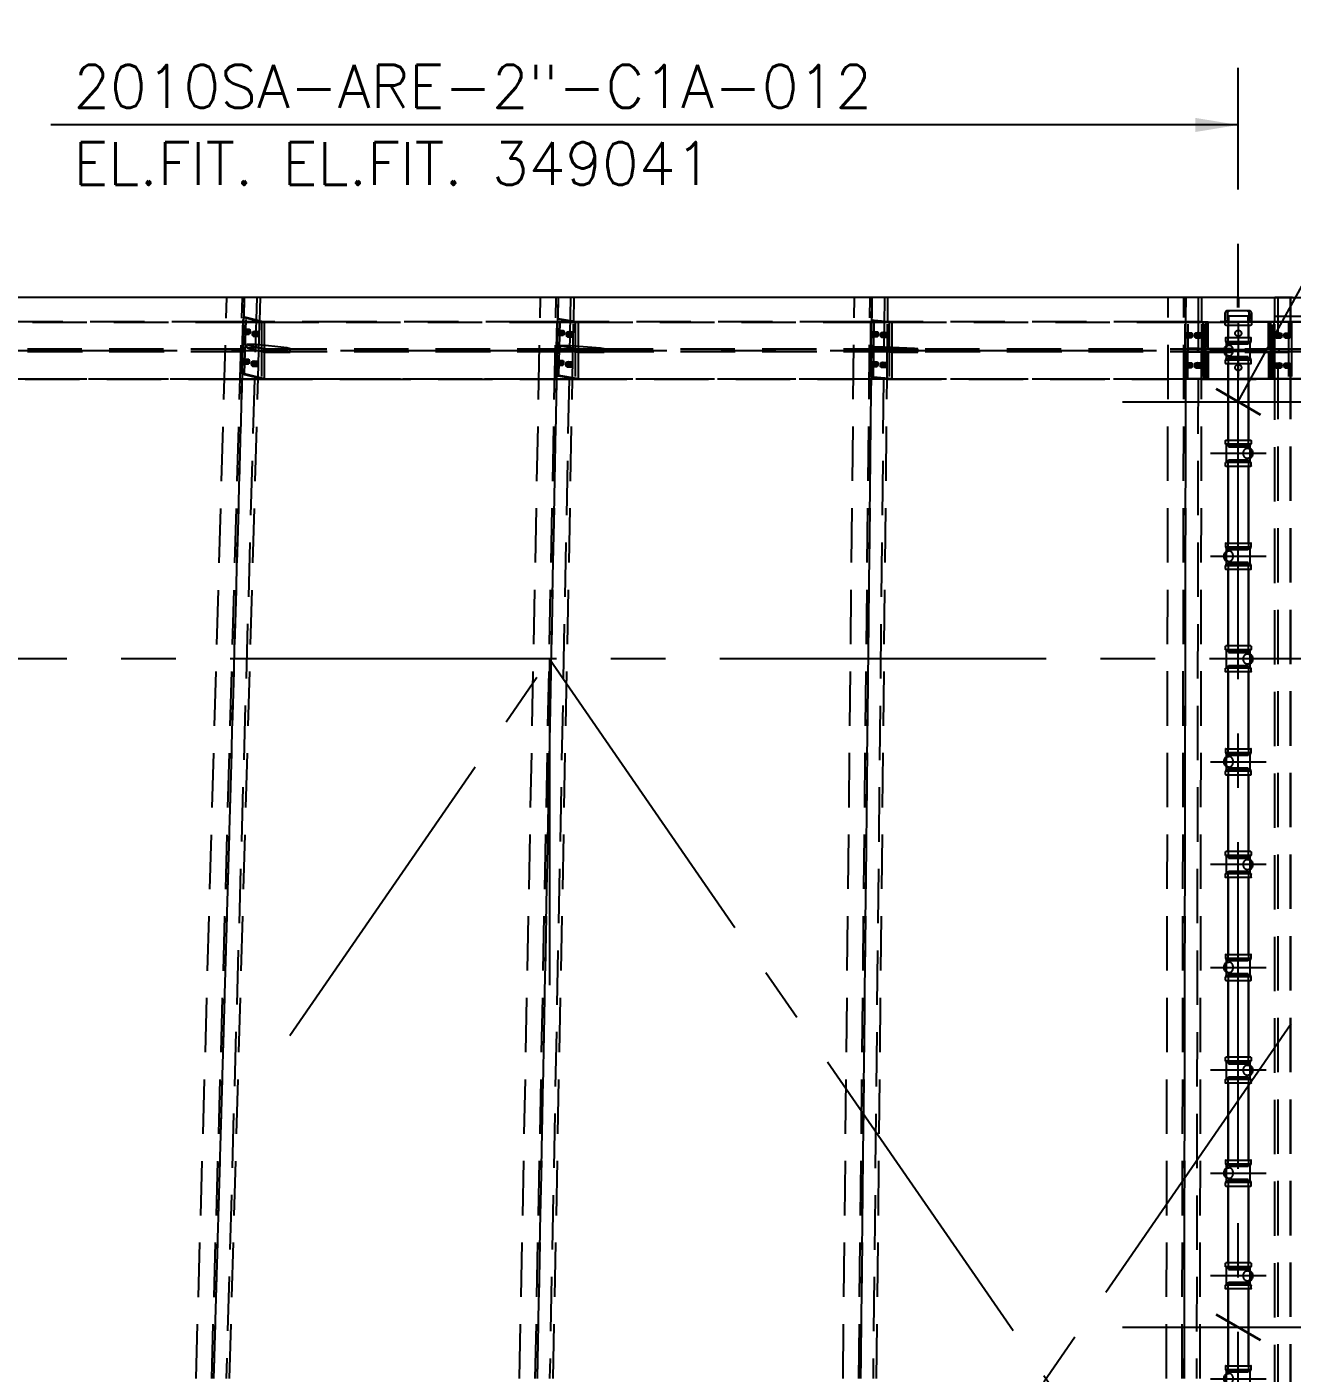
# Model space of a CAD drawing. Header units: millimetres. Extents: x 0 to 42050, y 0 to 29700.
# Drawn here: x 18944 to 22635, y 13073 to 17001 of the extents above; entities that cross this region are included whole.
import ezdxf

# ---------------------------------------------------------------- set-up
doc = ezdxf.new("R2010")
doc.units = ezdxf.units.MM
doc.header["$LTSCALE"] = 50
doc.linetypes.add('CENTER2', pattern=[28.575, 19.05, -3.175, 3.175, -3.175])
doc.linetypes.add('HIDDEN2', pattern=[4.7625, 3.175, -1.5875])
for name, color, linetype in [('ESTRUTURA EXISTENTE', 7, 'Continuous'), ('SDM', 7, 'Continuous'), ('SUP.CHAMADA', 2, 'Continuous'), ('TC1', 8, 'CENTER2'), ('TCONEXÃO', 3, 'Continuous'), ('TDM', 2, 'Continuous'), ('TR100', 3, 'Continuous')]:
    doc.layers.add(name, color=color, linetype=linetype)
doc.layers.add('HIDDEN', color=8, linetype='HIDDEN2', transparency=0.4)
doc.layers.add('SUP.IND', color=4, linetype='Continuous', lineweight=30)
doc.layers.add('TNO', color=5, linetype='Continuous', lineweight=30)
doc.styles.add('TR100', font='simplex.shx')
doc.dimstyles.new('SEG-S-1', dxfattribs={"dimscale": 50, "dimtxt": 2.5, "dimasz": 2.5, "dimexe": 1.5, "dimexo": 1.5, "dimgap": 1, "dimtad": 1, "dimdec": 0, "dimtxsty": 'TR100', "dimcen": 2.5, "dimclrd": 256, "dimclre": 256, "dimclrt": 3, "dimadec": 0, "dimazin": 0, "dimtfac": 1, "dimtdec": 0, "dimtmove": 0, "dimatfit": 3, "dimfxl": 0, "dimarcsym": 0})

# ---------------------------------------------------------------- blocks, each defined once
blk = doc.blocks.new('A$C0860f657')
at = {"layer": 'HIDDEN'}
for p, q in [((-5865.5, 594.7), (-5775.9, 3748.7)), ((-5819.7, 594.7), (-5730.1, 3748.7)), ((-5724.9, 3748.7), (-5814.5, 594.7)), ((-5813.3, 594.7), (-5723.7, 3748.7)), ((-5688.2, 3748.7), (-5777.8, 594.7)), ((-5730.1, 3748.7), (-5775.9, 3748.7)), ((-5677.8, 3748.7), (-5730.1, 3748.7)), ((-5679.8, 3680.9), (-5677.8, 3748.7)), ((-4921.5, 594.7), (-4860.3, 3748.7)), ((-4875.7, 594.7), (-4814.4, 3748.7)), ((-4809.3, 3748.7), (-4870.5, 594.7)), ((-4869.3, 594.7), (-4808.1, 3748.7)), ((-4814.4, 3748.7), (-4860.3, 3748.7)), ((-4772.6, 3748.7), (-4833.8, 594.7)), ((-4762.3, 3748.7), (-4814.4, 3748.7)), ((-4763.6, 3679.6), (-4762.3, 3748.7)), ((-3977.6, 594.7), (-3944.6, 3748.7)), ((-3898.8, 3748.7), (-3944.6, 3748.7)), ((-3931.7, 594.7), (-3898.8, 3748.7)), ((-3893.7, 3748.7), (-3926.7, 594.7)), ((-3925.5, 594.7), (-3892.5, 3748.7)), ((-3846.7, 3748.7), (-3898.8, 3748.7)), ((-3857, 3748.7), (-3890, 594.7)), ((-3847.4, 3678.4), (-3846.7, 3748.7)), ((-3033.8, 594.7), (-3028.9, 3748.7)), ((-2983.1, 3748.7), (-3028.9, 3748.7)), ((-2988, 594.7), (-2983.1, 3748.7)), ((-2931, 3748.7), (-2983.1, 3748.7)), ((-2978.1, 3748.7), (-2982.9, 594.7)), ((-2981.7, 594.7), (-2976.9, 3748.7)), ((-2941.3, 3748.7), (-2946.2, 594.7)), ((-2931.1, 3677.4), (-2931, 3748.7)), ((-2718, 3677.2), (-2718, 3748.7)), ((-2708.3, 3748.7), (-2718, 3748.7)), ((-2674.4, 3748.7), (-2708.3, 3748.7)), ((-2707.7, -2559.3), (-2707.7, 3748.7)), ((-2674.1, 3748.7), (-2674.4, 3748.7)), ((-2665.8, 3748.7), (-2674.1, 3748.7)), ((-2672.1, -2559.3), (-2672.1, 3748.7)), ((-2670.9, -2559.3), (-2670.9, 3748.7)), ((-5777.9, 3678.2), (-6582.9, 3678.2)), ((-6581.3, 3677.2), (-5778, 3677.2)), ((-5778, 3677.2), (-5665.7, 3677.2)), ((-5668.6, 3678.2), (-5777.9, 3678.2)), ((-5733, 3526.1), (-5728.3, 3690.5)), ((-5719.4, 3690.5), (-5728.3, 3690.5)), ((-5674.6, 3677.5), (-5728.3, 3690.5)), ((-5728.3, 3690.5), (-5728.3, 3690.5)), ((-5724.1, 3526.1), (-5719.4, 3690.5)), ((-5724.1, 3656.5), (-5719.3, 3656.5)), ((-5665.7, 3677.5), (-5719.4, 3690.5)), ((-5719.3, 3656.5), (-5710.4, 3656.5)), ((-5684.5, 3514.3), (-5679.8, 3680.9)), ((-5674.6, 3677.5), (-5674.6, 3511.9)), ((-5665.7, 3677.5), (-5674.6, 3677.5)), ((-5397.3, 3678.2), (-5668.6, 3678.2)), ((-5665.7, 3609.4), (-5665.7, 3677.5)), ((-5665.7, 3677.2), (-4861.7, 3677.2)), ((-4861.6, 3678.2), (-5397.3, 3678.2)), ((-4861.7, 3677.2), (-4750, 3677.2)), ((-4755.2, 3678.2), (-4861.6, 3678.2)), ((-4815.4, 3521.5), (-4812.2, 3686.2)), ((-4803.3, 3686.2), (-4812.2, 3686.2)), ((-4758.9, 3677.3), (-4812.2, 3686.2)), ((-4812.2, 3686.2), (-4812.2, 3686.2)), ((-4806.5, 3521.5), (-4803.3, 3686.2)), ((-4750, 3677.3), (-4803.3, 3686.2)), ((-4766.8, 3513.4), (-4763.6, 3679.6)), ((-4758.9, 3677.3), (-4758.9, 3512.1)), ((-4750, 3677.3), (-4758.9, 3677.3)), ((-3945.3, 3678.2), (-4755.2, 3678.2)), ((-4750, 3606.2), (-4750, 3677.3)), ((-4750, 3677.2), (-3945.4, 3677.2)), ((-3945.4, 3677.2), (-3834.4, 3677.2)), ((-3845.1, 3678.2), (-3945.3, 3678.2)), ((-3897.8, 3517), (-3896.1, 3682)), ((-3887.1, 3682), (-3896.1, 3682)), ((-3843.3, 3677.2), (-3896.1, 3682)), ((-3896.1, 3682), (-3896.1, 3682)), ((-3888.8, 3517), (-3887.1, 3682)), ((-3834.4, 3677.2), (-3887.1, 3682)), ((-3849.1, 3512.7), (-3847.4, 3678.4)), ((-3029.1, 3678.2), (-3845.1, 3678.2)), ((-3843.3, 3677.2), (-3843.3, 3512.2)), ((-3834.4, 3677.2), (-3843.3, 3677.2)), ((-3834.4, 3603.1), (-3834.4, 3677.2)), ((-3834.4, 3677.2), (-3029.1, 3677.2)), ((-2931.1, 3678.2), (-3029.1, 3678.2)), ((-3029.1, 3677.2), (-2918.7, 3677.2)), ((-2980.1, 3512.9), (-2979.8, 3677.9)), ((-2970.9, 3677.9), (-2979.8, 3677.9)), ((-2927.6, 3677.2), (-2979.8, 3677.9)), ((-2971.1, 3512.9), (-2970.9, 3677.9)), ((-2918.7, 3677.2), (-2970.9, 3677.9)), ((-2931.4, 3512.2), (-2931.1, 3677.4)), ((-2718, 3678.2), (-2931.1, 3678.2)), ((-2927.6, 3677.2), (-2927.6, 3512.2)), ((-2918.7, 3677.2), (-2927.6, 3677.2)), ((-2924.8, 3678.2), (-2912.1, 3678.2)), ((-2924.8, 3678.2), (-2924.8, 3678.2)), ((-2924.8, 3678.2), (-2924.8, 3677.2)), ((-2924.8, 3677.2), (-2914.6, 3677.2)), ((-2924.8, 3512.2), (-2924.8, 3677.2)), ((-2918.7, 3600), (-2918.7, 3677.2)), ((-2918.7, 3677.2), (-2824.3, 3677.2)), ((-2914.6, 3677.2), (-2914.6, 3607.6)), ((-2912.1, 3678.2), (-2912.1, 3678.2)), ((-2912.1, 3598.5), (-2912.1, 3678.2)), ((-2824.3, 3677.2), (-2824.3, 3512.2)), ((-2730, 3677.2), (-2824.3, 3677.2)), ((-2824.3, 3677.2), (-2824.3, 3512.2)), ((-2736.5, 3678.2), (-2723.8, 3678.2)), ((-2736.5, 3678.2), (-2736.5, 3678.2)), ((-2736.5, 3598.5), (-2736.5, 3678.2)), ((-2730, 3677.2), (-2734, 3677.2)), ((-2734, 3677.2), (-2734, 3607.6)), ((-2677.9, 3677.2), (-2730, 3677.2)), ((-2730, 3677.2), (-2730, 3599.4)), ((-2723.8, 3678.2), (-2723.8, 3678.2)), ((-2723.8, 3511.2), (-2723.8, 3678.2)), ((-2721.1, 3677.2), (-2721.1, 3512.2)), ((-2620, 3678.2), (-2718, 3678.2)), ((-2718, 3512.2), (-2718, 3677.2)), ((-2668.9, 3677.2), (-2677.9, 3677.2)), ((-2677.9, 3677.2), (-2677.9, 3512.2)), ((-2668.9, 3677.2), (-2668.9, 3512.2)), ((-2620, 3677.2), (-2668.9, 3677.2)), ((-5724.1, 3642.5), (-5719.3, 3642.5)), ((-5719.3, 3642.5), (-5710.4, 3642.5)), ((-5698.6, 3650.3), (-5693.8, 3650.3)), ((-5698.6, 3636.3), (-5693.8, 3636.3)), ((-5693.8, 3650.3), (-5684.9, 3650.3)), ((-5693.8, 3636.3), (-5684.9, 3636.3)), ((-4807.6, 3652.8), (-4802.9, 3652.8)), ((-4807.6, 3638.8), (-4802.9, 3638.8)), ((-4802.9, 3652.8), (-4793.9, 3652.8)), ((-4802.9, 3638.8), (-4793.9, 3638.8)), ((-4782, 3648.6), (-4777.3, 3648.6)), ((-4782, 3634.6), (-4777.3, 3634.6)), ((-4777.3, 3648.6), (-4768.3, 3648.6)), ((-4777.3, 3634.6), (-4768.3, 3634.6)), ((-3891.1, 3649.3), (-3886.3, 3649.3)), ((-3891.1, 3635.3), (-3886.3, 3635.3)), ((-3886.3, 3649.3), (-3877.4, 3649.3)), ((-3886.3, 3635.3), (-3877.4, 3635.3)), ((-3865.5, 3647), (-3860.7, 3647)), ((-3865.5, 3633), (-3860.7, 3633)), ((-3860.7, 3647), (-3851.8, 3647)), ((-3860.7, 3633), (-3851.8, 3633)), ((-2974.5, 3646), (-2960.8, 3646)), ((-2974.5, 3632), (-2960.8, 3632)), ((-2948.9, 3645.7), (-2935.2, 3645.7)), ((-2948.9, 3631.7), (-2935.2, 3631.7)), ((-2713.7, 3645.4), (-2700, 3645.4)), ((-2713.7, 3631.4), (-2700, 3631.4)), ((-2688, 3645.4), (-2674.3, 3645.4)), ((-2688, 3631.4), (-2674.3, 3631.4)), ((3088.5, 3597.8), (-8737.1, 3597.8)), ((-8737.1, 3591.6), (3088.5, 3591.6)), ((3088.5, 3590.9), (-8597.3, 3590.9)), ((3088.5, 3598.5), (-8582.3, 3598.5)), ((-5717.8, 3602.6), (-5717.6, 3612.1)), ((-5717.8, 3602.6), (-5666, 3590)), ((-5689.7, 3602.6), (-5717.8, 3602.6)), ((-5689.4, 3612.1), (-5717.6, 3612.1)), ((-5717.6, 3612.1), (-5665.7, 3599.5)), ((-5689.7, 3602.6), (-5689.4, 3612.1)), ((-5601, 3592.5), (-5689.7, 3602.6)), ((-5600.7, 3601.9), (-5689.4, 3612.1)), ((-5666, 3590), (-5665.7, 3599.5)), ((-5666, 3590), (-5590.8, 3590)), ((-5665.7, 3590), (-5665.7, 3609.4)), ((-5665.7, 3599.5), (-5590.5, 3599.5)), ((-5665.7, 3511.9), (-5665.7, 3590)), ((-5601, 3592.5), (-5600.7, 3601.9)), ((-5590.8, 3590), (-5601, 3592.5)), ((-5590.5, 3599.5), (-5600.7, 3601.9)), ((-5590.8, 3590), (-5590.5, 3599.1)), ((-5590.5, 3599.1), (-5590.5, 3599.5)), ((-5590.5, 3599.5), (-5590.5, 3599.5)), ((-4802.2, 3598.6), (-4802, 3608.1)), ((-4802.2, 3598.6), (-4750.2, 3590)), ((-4774, 3598.6), (-4802.2, 3598.6)), ((-4773.8, 3608.1), (-4802, 3608.1)), ((-4802, 3608.1), (-4750, 3599.5)), ((-4774, 3598.6), (-4773.8, 3608.1)), ((-4685.3, 3591.7), (-4774, 3598.6)), ((-4685.1, 3601.2), (-4773.8, 3608.1)), ((-4750.2, 3590), (-4750, 3599.5)), ((-4750.2, 3590), (-4675, 3590)), ((-4750, 3590), (-4750, 3606.2)), ((-4750, 3599.5), (-4674.8, 3599.5)), ((-4750, 3512.1), (-4750, 3590)), ((-4685.3, 3591.7), (-4685.1, 3601.2)), ((-4675, 3590), (-4685.3, 3591.7)), ((-4674.8, 3599.5), (-4685.1, 3601.2)), ((-4675, 3590), (-4674.8, 3599)), ((-4674.8, 3599), (-4674.8, 3599.5)), ((-4674.8, 3599.5), (-4674.8, 3599.5)), ((-3886.5, 3594.6), (-3886.4, 3604.1)), ((-3886.5, 3594.6), (-3834.5, 3590)), ((-3858.3, 3594.6), (-3886.5, 3594.6)), ((-3858.2, 3604.1), (-3886.4, 3604.1)), ((-3886.4, 3604.1), (-3834.4, 3599.4)), ((-3858.3, 3594.6), (-3858.2, 3604.1)), ((-3769.5, 3590.9), (-3858.3, 3594.6)), ((-3769.4, 3600.4), (-3858.2, 3604.1)), ((-3834.5, 3590), (-3834.4, 3599.4)), ((-3834.5, 3590), (-3759.3, 3590)), ((-3834.4, 3590), (-3834.4, 3603.1)), ((-3834.4, 3599.4), (-3759.2, 3599.4)), ((-3834.4, 3512.2), (-3834.4, 3590)), ((-3769.5, 3590.9), (-3769.4, 3600.4)), ((-3759.3, 3590), (-3769.5, 3590.9)), ((-3759.2, 3599.4), (-3769.4, 3600.4)), ((-3759.3, 3590), (-3759.2, 3598.6)), ((-3759.2, 3598.6), (-3759.2, 3599.4)), ((-3759.2, 3599.4), (-3759.2, 3599.4)), ((-2970.8, 3595.4), (-2970.8, 3600.1)), ((-2942.6, 3600.1), (-2970.8, 3600.1)), ((-2970.8, 3600.1), (-2918.7, 3599.4)), ((-2970.8, 3590.6), (-2970.8, 3595.4)), ((-2942.6, 3590.6), (-2970.8, 3590.6)), ((-2970.8, 3590.6), (-2918.7, 3589.9)), ((-2970.8, 3590.6), (-2970.8, 3590.6)), ((-2942.6, 3590.6), (-2942.6, 3600.1)), ((-2853.8, 3599.6), (-2942.6, 3600.1)), ((-2853.8, 3590.1), (-2942.6, 3590.6)), ((-2912.1, 3608.5), (-2924.8, 3608.5)), ((-2912.1, 3580.9), (-2924.8, 3580.9)), ((-2918.7, 3589.9), (-2918.7, 3600)), ((-2918.7, 3589.9), (-2918.7, 3599.4)), ((-2918.7, 3599.4), (-2843.5, 3599.4)), ((-2918.7, 3512.2), (-2918.7, 3589.9)), ((-2918.7, 3589.9), (-2843.5, 3589.9)), ((-2918.7, 3589.9), (-2918.7, 3589.9)), ((-2914.6, 3581.8), (-2914.6, 3512.2)), ((-2912.1, 3590.9), (-2912.1, 3511.2)), ((-2904.8, 3597.8), (-2743.8, 3597.8)), ((-2743.8, 3591.6), (-2904.8, 3591.6)), ((-2853.8, 3590.1), (-2853.8, 3599.6)), ((-2843.5, 3599.4), (-2853.8, 3599.6)), ((-2843.5, 3589.9), (-2853.8, 3590.1)), ((-2843.5, 3593.4), (-2843.5, 3599.4)), ((-2843.5, 3599.4), (-2843.5, 3599.4)), ((-2843.5, 3589.9), (-2843.5, 3593.4)), ((-2824.3, 3597.8), (-2824.3, 3591.6)), ((-2805.2, 3599.4), (-2794.9, 3599.4)), ((-2805.2, 3599.4), (-2805.2, 3589.9)), ((-2805.2, 3589.9), (-2794.9, 3589.9)), ((-2794.9, 3599.4), (-2706.1, 3599.4)), ((-2794.9, 3599.4), (-2794.9, 3589.9)), ((-2794.9, 3589.9), (-2706.1, 3589.9)), ((-2736.5, 3608.5), (-2723.8, 3608.5)), ((-2736.5, 3590.9), (-2736.5, 3511.2)), ((-2736.5, 3580.9), (-2723.8, 3580.9)), ((-2734, 3581.8), (-2734, 3512.2)), ((-2730, 3599.4), (-2730, 3589.9)), ((-2730, 3589.9), (-2730, 3512.2)), ((-2706.1, 3599.4), (-2677.9, 3599.4)), ((-2706.1, 3599.4), (-2706.1, 3589.9)), ((-2706.1, 3589.9), (-2677.9, 3589.9)), ((-2677.9, 3599.4), (-2677.9, 3589.9)), ((-5726.6, 3569.3), (-5721.8, 3569.3)), ((-5726.6, 3555.3), (-5721.8, 3555.3)), ((-5721.8, 3569.3), (-5712.9, 3569.3)), ((-5721.8, 3555.3), (-5712.9, 3555.3)), ((-5701, 3563.1), (-5696.3, 3563.1)), ((-5701, 3549.1), (-5696.3, 3549.1)), ((-5696.3, 3563.1), (-5687.3, 3563.1)), ((-5696.3, 3549.1), (-5687.3, 3549.1)), ((-4809.3, 3565.5), (-4804.6, 3565.5)), ((-4809.3, 3551.5), (-4804.6, 3551.5)), ((-4804.6, 3565.5), (-4795.6, 3565.5)), ((-4804.6, 3551.5), (-4795.6, 3551.5)), ((-4783.7, 3561.2), (-4779, 3561.2)), ((-4783.7, 3547.2), (-4779, 3547.2)), ((-4779, 3561.2), (-4770, 3561.2)), ((-4779, 3547.2), (-4770, 3547.2)), ((-3892, 3561.9), (-3887.2, 3561.9)), ((-3892, 3547.9), (-3887.2, 3547.9)), ((-3887.2, 3561.9), (-3878.3, 3561.9)), ((-3887.2, 3547.9), (-3878.3, 3547.9)), ((-3866.4, 3559.6), (-3861.6, 3559.6)), ((-3866.4, 3545.6), (-3861.6, 3545.6)), ((-3861.6, 3559.6), (-3852.7, 3559.6)), ((-3861.6, 3545.6), (-3852.7, 3545.6)), ((-2974.6, 3558.5), (-2960.9, 3558.5)), ((-2974.6, 3544.5), (-2960.9, 3544.5)), ((-2949, 3558.2), (-2935.3, 3558.2)), ((-2949, 3544.2), (-2935.3, 3544.2)), ((-2713.7, 3557.9), (-2700, 3557.9)), ((-2713.7, 3543.9), (-2700, 3543.9)), ((-2688, 3557.9), (-2674.3, 3557.9)), ((-2688, 3543.9), (-2674.3, 3543.9)), ((-5782.7, 3511.2), (-6602.3, 3511.2)), ((-6602.3, 3511.2), (-5782.7, 3511.2)), ((-6581.3, 3512.2), (-5782.6, 3512.2)), ((-6581.3, 3512.2), (-5782.6, 3512.2)), ((-5782.7, 3511.2), (-5684.6, 3511.2)), ((-5782.6, 3512.2), (-5684.6, 3512.2)), ((-5767.5, 594.7), (-5684.5, 3514.3)), ((-5733, 3526.1), (-5724.1, 3526.1)), ((-5733, 3526.1), (-5733, 3526.1)), ((-5733, 3526.1), (-5684.5, 3514.3)), ((-5665.7, 3511.9), (-5724.1, 3526.1)), ((-5684.6, 3512.2), (-5675.8, 3512.2)), ((-5684.6, 3512.2), (-5675.8, 3512.2)), ((-5397.3, 3511.2), (-5684.6, 3511.2)), ((-5684.6, 3511.2), (-5397.3, 3511.2)), ((-5684.5, 3514.3), (-5674.6, 3511.9)), ((-5675.8, 3512.2), (-5665.7, 3512.2)), ((-5674.6, 3511.9), (-5665.7, 3511.9)), ((-5665.7, 3512.2), (-4864.9, 3512.2)), ((-5665.7, 3512.2), (-4864.9, 3512.2)), ((-4864.9, 3511.2), (-5397.3, 3511.2)), ((-5397.3, 3511.2), (-4864.9, 3511.2)), ((-4864.9, 3512.2), (-4766.9, 3512.2)), ((-4864.9, 3511.2), (-4766.9, 3511.2)), ((-4823.5, 594.7), (-4766.8, 3513.4)), ((-4815.4, 3521.5), (-4806.5, 3521.5)), ((-4815.4, 3521.5), (-4815.4, 3521.5)), ((-4815.4, 3521.5), (-4766.8, 3513.4)), ((-4750, 3512.1), (-4806.5, 3521.5)), ((-4766.9, 3512.2), (-4759.7, 3512.2)), ((-4766.9, 3512.2), (-4759.7, 3512.2)), ((-3947.1, 3511.2), (-4766.9, 3511.2)), ((-4766.9, 3511.2), (-3947.1, 3511.2)), ((-4766.8, 3513.4), (-4758.9, 3512.1)), ((-4759.7, 3512.2), (-4750, 3512.2)), ((-4758.9, 3512.1), (-4750, 3512.1)), ((-4750, 3512.2), (-3947.1, 3512.2)), ((-4750, 3512.2), (-3947.1, 3512.2)), ((-3947.1, 3512.2), (-3849.1, 3512.2)), ((-3849.2, 3511.2), (-3947.1, 3511.2)), ((-3897.8, 3517), (-3888.8, 3517)), ((-3897.8, 3517), (-3897.8, 3517)), ((-3897.8, 3517), (-3849.1, 3512.7)), ((-3834.4, 3512.2), (-3888.8, 3517)), ((-3879.6, 594.7), (-3849.1, 3512.7)), ((-3029.3, 3511.2), (-3849.2, 3511.2)), ((-3849.2, 3511.2), (-3029.3, 3511.2)), ((-3849.1, 3512.7), (-3843.3, 3512.2)), ((-3849.1, 3512.2), (-3843.7, 3512.2)), ((-3849.1, 3512.2), (-3843.7, 3512.2)), ((-3843.7, 3512.2), (-3834.4, 3512.2)), ((-3843.3, 3512.2), (-3834.4, 3512.2)), ((-3834.4, 3512.2), (-3029.3, 3512.2)), ((-3834.4, 3512.2), (-3029.3, 3512.2)), ((-3029.3, 3512.2), (-2931.4, 3512.2)), ((-2931.4, 3511.2), (-3029.3, 3511.2)), ((-2980.1, 3512.9), (-2971.1, 3512.9)), ((-2980.1, 3512.9), (-2927.6, 3512.2)), ((-2918.7, 3512.2), (-2971.1, 3512.9)), ((-2935.9, 594.7), (-2931.4, 3512.2)), ((-2931.4, 3512.2), (-2927.7, 3512.2)), ((-2931.4, 3512.2), (-2927.7, 3512.2)), ((-2718, 3511.2), (-2931.4, 3511.2)), ((-2931.4, 3511.2), (-2718, 3511.2)), ((-2927.7, 3512.2), (-2918.7, 3512.2)), ((-2927.6, 3512.2), (-2918.7, 3512.2)), ((-2924.8, 3511.2), (-2924.8, 3512.2)), ((-2918.7, 3512.2), (-2924.8, 3512.2)), ((-2914.6, 3512.2), (-2918.7, 3512.2)), ((-2918.7, 3512.2), (-2824.3, 3512.2)), ((-2918.7, 3512.2), (-2824.3, 3512.2)), ((-2824.3, 3512.2), (-2824.3, 3512.2)), ((-2730, 3512.2), (-2824.3, 3512.2)), ((-2718, 3512.2), (-2824.3, 3512.2)), ((-2824.3, 3512.2), (-2824.3, 3512.2)), ((-2734, 3512.2), (-2730, 3512.2)), ((-2730, 3512.2), (-2677.9, 3512.2)), ((-2718, -2322.8), (-2718, 3512.2)), ((-2620, 3512.2), (-2718, 3512.2)), ((-2620, 3511.2), (-2718, 3511.2)), ((-2677.9, 3512.2), (-2668.9, 3512.2))]:
    blk.add_line(p, q, dxfattribs=at)
for centre in [(-2824.3, 3644.7), (-2824.3, 3544.7)]:
    blk.add_circle(centre, 9, dxfattribs=at)
for centre, start, end in [((-2904.8, 3607.6), 180, 270), ((-2904.8, 3581.8), 90, 180), ((-2743.8, 3607.6), 270, 0), ((-2743.8, 3581.8), 360, 90)]:
    blk.add_arc(centre, 9.8, start, end, dxfattribs=at)
for centre, major_axis, ratio, start_param, end_param in [((-5724.1, 3649.5), (0, 7), 0.341702, -4.712389, 1.570796), ((-5710.4, 3649.5), (0, -7), 0.341701, -3.22455, 3.058635), ((-4793.9, 3645.8), (0, -7), 0.341702, -3.198336, 3.084849), ((-5698.6, 3643.3), (0, 7), 0.341702, -4.712389, 1.570796), ((-5684.9, 3643.3), (0, -7), 0.341701, -3.22455, 3.058635), ((-4807.6, 3645.8), (0, 7), 0.341702, -4.712389, 1.570796), ((-4782, 3641.6), (0, 7), 0.341702, -4.712389, 1.570796), ((-4768.3, 3641.6), (0, -7), 0.341702, -3.198336, 3.084849), ((-3891.1, 3642.3), (0, 7), 0.341702, -4.712389, 1.570796), ((-3877.4, 3642.3), (0, -7), 0.341702, -3.172175, 3.11101), ((-3865.5, 3640), (0, 7), 0.341702, -4.712389, 1.570796), ((-3851.8, 3640), (0, -7), 0.341702, -3.172175, 3.11101), ((-2974.5, 3639), (0, 7), 0.341702, -4.712389, 1.570796), ((-2960.8, 3639), (0, -7), 0.341702, -3.146102624097105, 3.137082683082482), ((-2948.9, 3638.7), (0, 7), 0.341702, -4.712389, 1.570796), ((-2935.2, 3638.7), (0, -7), 0.341702, -3.146102624097105, 3.137082683082482), ((-2713.7, 3638.4), (0, 7), 0.34202, -3.141592653589791, 3.141592653589795), ((-2700, 3638.4), (0, 7), 0.34202, -4.712389, 1.570796), ((-2688, 3638.4), (0, 7), 0.34202, -3.141592653589791, 3.141592653589795), ((-2674.3, 3638.4), (0, 7), 0.34202, -4.712389, 1.570796), ((-5726.6, 3562.3), (0, 7), 0.341702, -4.712389, 1.570796), ((-5712.9, 3562.3), (0, -7), 0.341701, -3.22455, 3.058635), ((-5701, 3556.1), (0, 7), 0.341702, -4.712389, 1.570796), ((-5687.3, 3556.1), (0, -7), 0.341701, -3.22455, 3.058635), ((-4809.3, 3558.5), (0, 7), 0.341702, -4.712389, 1.570796), ((-4795.6, 3558.5), (0, -7), 0.341702, -3.198336, 3.084849), ((-4783.7, 3554.2), (0, 7), 0.341702, -4.712389, 1.570796), ((-4770, 3554.2), (0, -7), 0.341702, -3.198336, 3.084849), ((-3892, 3554.9), (0, 7), 0.341702, -4.712389, 1.570796), ((-3878.3, 3554.9), (0, -7), 0.341702, -3.172175, 3.11101), ((-3866.4, 3552.6), (0, 7), 0.341702, -4.712389, 1.570796), ((-3852.7, 3552.6), (0, -7), 0.341702, -3.172175, 3.11101), ((-2974.6, 3551.5), (0, 7), 0.341702, -4.712389, 1.570796), ((-2960.9, 3551.5), (0, -7), 0.341702, -3.146102624097105, 3.137082683082482), ((-2949, 3551.2), (0, 7), 0.341702, -4.712389, 1.570796), ((-2935.3, 3551.2), (0, -7), 0.341702, -3.146102624097105, 3.137082683082482), ((-2713.7, 3550.9), (0, 7), 0.34202, -3.141592653589791, 3.141592653589795), ((-2700, 3550.9), (0, 7), 0.34202, -4.712389, 1.570796), ((-2688, 3550.9), (0, 7), 0.34202, -3.141592653589791, 3.141592653589795), ((-2674.3, 3550.9), (0, 7), 0.34202, -4.712389, 1.570796)]:
    blk.add_ellipse(centre, major_axis=major_axis, ratio=ratio, start_param=start_param, end_param=end_param, dxfattribs=at)
at = {"layer": 'HIDDEN', "extrusion": (0, 0, -1)}
for centre, major_axis, ratio, start_param, end_param in [((-5719.3, 3649.5), (0, -7), 0.341701, -3.058635, 3.22455), ((-5719.3, 3649.5), (0, -7), 0.341702, -4.712389, 1.570796), ((-4802.9, 3645.8), (0, -7), 0.341702, -3.084849, 3.198336), ((-5693.8, 3643.3), (0, -7), 0.341701, -3.058635, 3.22455), ((-5693.8, 3643.3), (0, -7), 0.341702, -4.712389, 1.570796), ((-4802.9, 3645.8), (0, -7), 0.341702, -4.712389, 1.570796), ((-4777.3, 3641.6), (0, -7), 0.341702, -3.084849, 3.198336), ((-4777.3, 3641.6), (0, -7), 0.341702, -4.712389, 1.570796), ((-3886.3, 3642.3), (0, -7), 0.341702, -3.11101, 3.172175), ((-3886.3, 3642.3), (0, -7), 0.341702, -4.712389, 1.570796), ((-3860.7, 3640), (0, -7), 0.341702, -3.11101, 3.172175), ((-3860.7, 3640), (0, -7), 0.341702, -4.712389, 1.570796), ((-2969.7, 3639), (0, -7), 0.341702, -4.712389, 1.570796), ((-2969.7, 3639), (0, -7), 0.341702, -3.137082683082481, 3.146102624097106), ((-2944.1, 3638.7), (0, -7), 0.341702, -4.712389, 1.570796), ((-2944.1, 3638.7), (0, -7), 0.341702, -3.137082683082481, 3.146102624097106), ((-2704.7, 3638.4), (0, -7), 0.34202, -4.712389, 1.570796), ((-2704.7, 3638.4), (0, 7), 0.34202, -3.141592653589795, 3.141592653589791), ((-2679.1, 3638.4), (0, -7), 0.34202, -4.712389, 1.570796), ((-2679.1, 3638.4), (0, 7), 0.34202, -3.141592653589795, 3.141592653589791), ((-5721.8, 3562.3), (0, -7), 0.341701, -3.058635, 3.22455), ((-5721.8, 3562.3), (0, -7), 0.341702, -4.712389, 1.570796), ((-5696.3, 3556.1), (0, -7), 0.341701, -3.058635, 3.22455), ((-5696.3, 3556.1), (0, -7), 0.341702, -4.712389, 1.570796), ((-4804.6, 3558.5), (0, -7), 0.341702, -3.084849, 3.198336), ((-4804.6, 3558.5), (0, -7), 0.341702, -4.712389, 1.570796), ((-4779, 3554.2), (0, -7), 0.341702, -3.084849, 3.198336), ((-4779, 3554.2), (0, -7), 0.341702, -4.712389, 1.570796), ((-3887.2, 3554.9), (0, -7), 0.341702, -3.11101, 3.172175), ((-3887.2, 3554.9), (0, -7), 0.341702, -4.712389, 1.570796), ((-3861.6, 3552.6), (0, -7), 0.341702, -3.11101, 3.172175), ((-3861.6, 3552.6), (0, -7), 0.341702, -4.712389, 1.570796), ((-2969.9, 3551.5), (0, -7), 0.341702, -4.712389, 1.570796), ((-2969.9, 3551.5), (0, -7), 0.341702, -3.137082683082481, 3.146102624097106), ((-2944.2, 3551.2), (0, -7), 0.341702, -4.712389, 1.570796), ((-2944.2, 3551.2), (0, -7), 0.341702, -3.137082683082481, 3.146102624097106), ((-2704.7, 3550.9), (0, -7), 0.34202, -4.712389, 1.570796), ((-2704.7, 3550.9), (0, 7), 0.34202, -3.141592653589795, 3.141592653589791), ((-2679.1, 3550.9), (0, -7), 0.34202, -4.712389, 1.570796), ((-2679.1, 3550.9), (0, 7), 0.34202, -3.141592653589795, 3.141592653589791)]:
    blk.add_ellipse(centre, major_axis=major_axis, ratio=ratio, start_param=start_param, end_param=end_param, dxfattribs=at)
at = {"layer": 'TC1'}
blk.add_line((-21160.4, 3594.7), (3494.6, 3594.7), dxfattribs=at)
blk = doc.blocks.new('A$Cb39763ff')
at = {"layer": 'ESTRUTURA EXISTENTE'}
for p, q in [((-6216.6, 8654), (-12140.5, 8654)), ((-6216.6, 8625), (-6216.6, 8654)), ((-6215, 8654), (-6216.6, 8654)), ((-6216.6, 8654), (-6215, 8654)), ((-6215, 8654), (-6213.4, 8654)), ((-6215, 8625), (-6215, 8654)), ((-6215, 8654), (-6215, 8625)), ((-6213.4, 8625), (-6213.4, 8654)), ((-6213.4, 8654), (-287.9, 8654))]:
    blk.add_line(p, q, dxfattribs=at)
blk = doc.blocks.new('A$Cc206f5ec')
at = {"layer": 'HIDDEN'}
for p, q in [((-30.7, 15.2), (-26.5, 15.2)), ((-29, 18.8), (-29.6, 37.9)), ((29, 18.8), (-29, 18.8)), ((29.6, 37.9), (29, 18.8)), ((-30.7, -15.2), (-26.5, -15.2)), ((-29, -18.8), (-29.6, -37.9)), ((29, -18.8), (-29, -18.8)), ((29.6, -37.9), (29, -18.8))]:
    blk.add_line(p, q, dxfattribs=at)
for centre, start_param, end_param in [((-26.5, 0), 5.528454, 10.179509), ((-30.7, 0), 3.141593, 3.471741), ((-30.7, 0), 5.953037, 6.283185)]:
    blk.add_ellipse(centre, major_axis=(0, -15.2), ratio=0.766044, start_param=start_param, end_param=end_param, dxfattribs=at)
at = {"layer": 'TC1'}
blk.add_line((-80.9, 0), (80.9, 0), dxfattribs=at)
at = {"layer": 'TCONEXÃO'}
for p, q in [((-37.7, 36.4), (-37.7, 28.1)), ((-36.9, 26.8), (36.9, 26.8)), ((-36.2, 37.9), (36.2, 37.9)), ((-34.5, -22.6), (-34.5, 22.6)), ((-34.5, 22.6), (34.5, 22.6)), ((34.5, -22.6), (34.5, 22.6)), ((37.7, 28.1), (37.7, 36.4)), ((-37.7, -36.4), (-37.7, -28.1)), ((-36.9, -26.8), (36.9, -26.8)), ((-36.2, -37.9), (36.2, -37.9)), ((-34.5, -22.6), (34.5, -22.6)), ((37.7, -36.4), (37.7, -28.1))]:
    blk.add_line(p, q, dxfattribs=at)
for centre, radius, start, end in [((-36.2, 36.4), 1.5, 90, 180), ((-36.2, 28.1), 1.5, 180, 238.9768), ((-39.5, 22.6), 5, 0, 58.9768), ((39.5, 22.6), 5, 121.0232, 180), ((36.2, 36.4), 1.5, 0, 90), ((36.2, 28.1), 1.5, 301.0232, 0), ((-36.2, -28.1), 1.5, 121.0232, 180), ((-36.2, -36.4), 1.5, 180, 270), ((-39.5, -22.6), 5, 301.0232, 0), ((39.5, -22.6), 5, 180, 238.9768), ((36.2, -36.4), 1.5, 270, 0), ((36.2, -28.1), 1.5, 0, 58.9768)]:
    blk.add_arc(centre, radius, start, end, dxfattribs=at)
for centre, start_param, end_param in [((-30.7, 0), 3.471741, 5.953037), ((-26.5, 0), 3.896324, 5.528454)]:
    blk.add_ellipse(centre, major_axis=(0, -15.2), ratio=0.766044, start_param=start_param, end_param=end_param, dxfattribs=at)
blk = doc.blocks.new('ST.APOIO')
at = {"layer": 'SUP.IND'}
blk.add_line((-0.75, -1.299), (0.75, 1.299), dxfattribs=at)
at = {"layer": 'TC1'}
blk.add_line((0, -6.75), (0, 6.75), dxfattribs=at)
blk = doc.blocks.new('A$Ca0455a52')
at = {"layer": 'HIDDEN'}
for p, q in [((-29.6, -26.5), (-28.8, 0)), ((-28.8, 0), (28.8, 0)), ((28.8, 0), (29.6, -26.5))]:
    blk.add_line(p, q, dxfattribs=at)
at = {"layer": 'TCONEXÃO'}
for p, q in [((-38.1, 7.4), (-38.1, -25)), ((-38, -9.8), (-38, 7.4)), ((-31, 9), (-31, -9.8)), ((28.6, 17), (-28.6, 17)), ((-28.6, 17), (-28.6, 16.7)), ((28.6, 17), (28.6, 16.7)), ((31, -9.8), (31, 9)), ((38, 7.4), (38, -9.8)), ((38.1, -25), (38.1, 7.4)), ((36.9, -16.3), (-36.9, -16.3)), ((36.6, -26.5), (-36.6, -26.5))]:
    blk.add_line(p, q, dxfattribs=at)
at = {"layer": 'TCONEXÃO', "flags": 128}
for points in [[(-36.9, -16.3), (-37.1, -16.2), (-37.3, -16)], [(37.3, -16), (37.1, -16.2), (36.9, -16.3)]]:
    blk.add_lwpolyline(points, dxfattribs=at)
at = {"layer": 'TCONEXÃO'}
for centre, radius, start, end in [((-28.6, 7.4), 9.6, 90, 180), ((-28.6, 7.4), 9.47, 153.9864, 180), ((-29, 7.8), 8.92, 87.1983, 154.8273), ((-23.2, 8.9), 7.83, 118.7731, 179.4672), ((-28.9, 9.4), 7.31, 70.5642, 87.6213), ((-33.8, 24.2), 10.9, 308.9105, 312.7402), ((-24.4, 14), 3.02, 83.8633, 131.4322), ((24.4, 14), 3.02, 48.5678, 96.1367), ((28.8, 9.8), 6.85, 91.7979, 110.0166), ((34.7, 25.3), 12.2, 227.4684, 230.8809), ((23.2, 8.9), 7.88, 0.7638, 60.9959), ((28.6, 7.4), 9.6, 0, 90), ((29, 7.7), 8.95, 25.2683, 92.7061), ((28.6, 7.4), 9.47, 0, 26.0136), ((-22.7, -11.2), 15.4, 174.6523, 198.0649), ((-36.6, -25), 1.5, 180, 270), ((-35.4, -16.3), 1.48, 95.0413, 180.864), ((-36, -9.9), 4.92, 274.9553, 0.95), ((36, -9.9), 4.94, 179.2197, 264.8749), ((35.4, -16.3), 1.48, 359.136, 84.9587), ((36.6, -25), 1.5, 270, 0), ((22.7, -11.2), 15.4, 341.9351, 5.3477)]:
    blk.add_arc(centre, radius, start, end, dxfattribs=at)
blk = doc.blocks.new('A$C03e1ed5fSSS')
at = {"layer": 'TC1'}
blk.add_line((4590, -674), (4590, 6824.8), dxfattribs=at)
at = {"layer": 'TNO'}
for p, q in [((4560, 6037.6), (4560, 6073.5)), ((4620, 6037.6), (4620, 6073.5)), ((4560, 5737.6), (4560, 5961.8)), ((4620, 5737.6), (4620, 5961.8)), ((4560, 5437.6), (4560, 5661.8)), ((4620, 5437.6), (4620, 5661.8)), ((4560, 5137.6), (4560, 5361.8)), ((4620, 5137.6), (4620, 5361.8)), ((4560, 4837.6), (4560, 5061.8)), ((4620, 4837.6), (4620, 5061.8)), ((4560, 4537.6), (4560, 4761.8)), ((4620, 4537.6), (4620, 4761.8)), ((4560, 4237.6), (4560, 4461.8)), ((4620, 4237.6), (4620, 4461.8)), ((4560, 3937.6), (4560, 4161.8)), ((4620, 3937.6), (4620, 4161.8)), ((4560, 3637.6), (4560, 3861.8)), ((4620, 3637.6), (4620, 3861.8)), ((4560, 3337.6), (4560, 3561.8)), ((4620, 3337.6), (4620, 3561.8)), ((4560, 3037.6), (4560, 3261.8)), ((4620, 3037.6), (4620, 3261.8))]:
    blk.add_line(p, q, dxfattribs=at)
for name, p in [('A$Ca0455a52', (4590, 6100)), ('A$Cc206f5ec', (4590, 5699.7)), ('A$Cc206f5ec', (4590, 5099.7)), ('A$Cc206f5ec', (4590, 4499.7)), ('A$Cc206f5ec', (4590, 3899.7)), ('A$Cc206f5ec', (4590, 3299.7))]:
    blk.add_blockref(name, p)
at = {"xscale": -1}
for p in [(4590, 5999.7), (4590, 5399.7), (4590, 4799.7), (4590, 4199.7), (4590, 3599.7), (4590, 2999.7)]:
    blk.add_blockref('A$Cc206f5ec', p, dxfattribs=at)
at = {"xscale": -50.00000000000009, "yscale": 50.00000000000009, "zscale": -50.00000000000009, "rotation": 90}
for p in [(4590, 5850), (4590, 3149.7)]:
    blk.add_blockref('ST.APOIO', p, dxfattribs=at)
blk = doc.blocks.new('*D56')
at = {"layer": 'Defpoints', "color": 0}
for p in [(22507, 16156.6), (31490.3, 16156.6), (27432.1, 9806.3)]:
    blk.add_point(p, dxfattribs=at)
at = {"layer": 'TDM', "lineweight": -2}
for p, q in [((22582, 16156.6), (31565.3, 16156.6)), ((31490.3, 9931.3), (31490.3, 16031.6)), ((27507.1, 9806.3), (31565.3, 9806.3))]:
    blk.add_line(p, q, dxfattribs=at)
at = {"layer": 'TDM'}
for points in [[(31469.4, 16031.6), (31511.1, 16031.6), (31490.3, 16156.6)], [(31469.4, 9931.3), (31511.1, 9931.3), (31490.3, 9806.3)]]:
    blk.add_solid(points, dxfattribs=at)
at = {"layer": 'TDM', "color": 3, "char_height": 125, "attachment_point": 5, "rotation": 90, "style": 'TR100'}
for s, insert in [('6350', (31377.8, 12981.4)), ('(TIP.)', (31635.5, 12981.4))]:
    blk.add_mtext(s, dxfattribs=dict(at, insert=insert))

msp = doc.modelspace()

# ---------------------------------------------------------------- linework, layer by layer
at = {"layer": 'TC1'}
for p, q in [((30490.25, 15156.56), (3490.25, 15156.58)), ((19710.61, 14057.85), (20468.66, 15156.57)), ((20468.66, 15156.57), (20468.66, 14057.85)), ((20468.66, 15156.57), (23366.44, 10956.57)), ((20468.66, 10956.57), (23366.44, 15156.57))]:
    msp.add_line(p, q, dxfattribs=at)

# ---------------------------------------------------------------- block references
at = {"xscale": -1}
msp.add_blockref('A$C03e1ed5fSSS', (27068.29, 10056.56), dxfattribs=at)
msp.add_blockref('A$Cb39763ff', (28693.29, 7556.57))
at = {"layer": 'SDM'}
msp.add_blockref('A$C0860f657', (25302.61, 12461.87), dxfattribs=at)

# ---------------------------------------------------------------- texts
at = {"layer": 'TR100', "style": 'TR100'}
for s, p in [('2010SA-ARE-2"-C1A-012', (19078.96, 16764.5)), ('EL.FIT. EL.FIT. 349041', (19078.96, 16539.5))]:
    msp.add_text(s, height=125, dxfattribs=at).set_placement(p)

# ---------------------------------------------------------------- dimensions: what is measured, and where the dimension line sits
at = {"layer": 'TDM'}
dim = msp.add_linear_dim(base=(31490.25, 16156.56), p1=(27432.05, 9806.28), p2=(22507.04, 16156.56), angle=90, text='<>\\X(TIP.)', dimstyle='SEG-S-1', dxfattribs=at)
dim.commit()
dim.dimension.update_dxf_attribs({"geometry": '*D56', "text_midpoint": (31490.25, 12981.42)})

# ---------------------------------------------------------------- leaders
at = {"layer": 'SUP.CHAMADA'}
msp.add_leader([(22476.65, 15905.62), (23080.08, 17000.54), (23230.08, 17000.54)], dimstyle='SEG-S-1', override={"dimgap": 1, "dimtad": 0, "dimldrblk": 'None'}, dxfattribs=at)
at = {"layer": 'TDM'}
msp.add_leader([(22478.29, 16714.5), (19013.28, 16714.5)], dimstyle='SEG-S-1', override={"dimgap": 1, "dimtad": 0}, dxfattribs=at)

doc.saveas('drawing.dxf')
